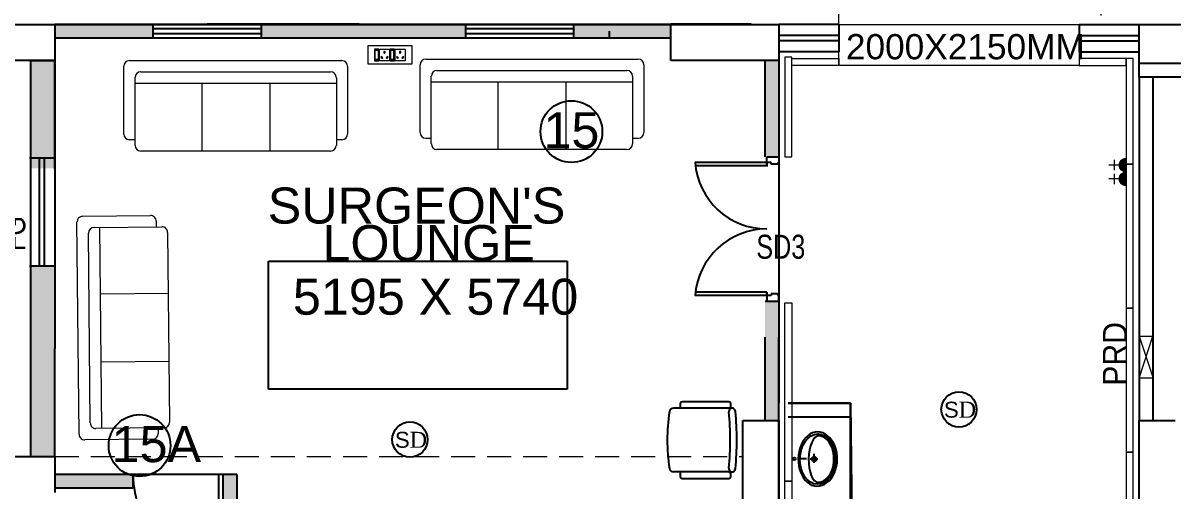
# Model space of a CAD drawing. Extents: x 11369658 to 11598203, y -3946797 to -3787209.
# Drawn here: x 11409837 to 11419415, y -3874586 to -3870695 of the extents above; entities that cross this region are included whole.
import ezdxf

# ---------------------------------------------------------------- set-up
doc = ezdxf.new("R2010")
doc.units = 0
doc.header["$MEASUREMENT"] = 0
doc.header["$PDMODE"] = 35
doc.linetypes.add('HIDDEN', pattern=[0.375, 0.25, -0.125])
doc.layers.get('0').update_dxf_attribs({"linetype": 'CONTINUOUS'})
doc.layers.get('Defpoints').update_dxf_attribs({"color": 251, "linetype": 'CONTINUOUS'})
for name, color, linetype, lineweight in [('0.0', 8, 'CONTINUOUS', 0), ('Dim( Actpl )', 7, 'CONTINUOUS', 5), ('ELE-2NOS OF 6-16 RAW POWER SOCKET', 1, 'CONTINUOUS', 20), ('FA-BELOW SMOKE DERECTOR', 1, 'CONTINUOUS', 25), ('proposed floor pattern', 8, 'CONTINUOUS', 30), ('WALL PANEL', 7, 'CONTINUOUS', 15)]:
    doc.layers.add(name, color=color, linetype=linetype, lineweight=lineweight)
for name, color, linetype in [('BEAM', 251, 'CONTINUOUS'), ('EL', 4, 'CONTINUOUS'), ('HATCH', 251, 'CONTINUOUS'), ('HS', 251, 'CONTINUOUS'), ('PRD', 1, 'CONTINUOUS'), ('SECTION', 251, 'CONTINUOUS'), ('Wall', 251, 'CONTINUOUS')]:
    doc.layers.add(name, color=color, linetype=linetype)
doc.styles.add('ARIAL', font='arial.ttf', dxfattribs={"width": 0.75})
doc.styles.add('PDF Times New Roman', font='times.ttf')
doc.styles.get("Standard").update_dxf_attribs({"font": 'arial.ttf'})
doc.styles.add('sudheer', font='romanc.shx')
doc.dimstyles.new('AEPL1', dxfattribs={"dimtxt": 45, "dimasz": 25, "dimexe": 1.25, "dimexo": 5, "dimtad": 0, "dimdec": 0, "dimtxsty": 'sudheer', "dimcen": 2.5, "dimclrd": 250, "dimclre": 250, "dimclrt": 7, "dimadec": 0, "dimazin": 0, "dimtfac": 1, "dimtdec": 0, "dimtmove": 0, "dimatfit": 3, "dimfxl": 1, "dimlwd": 0, "dimlwe": 0, "dimarcsym": 0})

# ---------------------------------------------------------------- blocks, each defined once
blk = doc.blocks.new('sofa 6')
for p, q in [((-1100, 167), (-1100, 834)), ((-1044, 890), (1044, 890)), ((1100, 834), (1100, 167)), ((-989, 56), (-989, 723)), ((-933, 779), (933, 779)), ((989, 723), (989, 56)), ((-989, 667), (989, 667)), ((-334, 667), (-334, 0)), ((334, 667), (334, 0)), ((-989, 111), (-1044, 111)), ((933, 0), (-933, 0)), ((1044, 111), (989, 111))]:
    blk.add_line(p, q)
for centre, start, end in [((-1044, 834), 90, 180), ((1044, 834), 0, 90), ((-933, 723), 90, 180), ((933, 723), 0, 90), ((-1044, 167), 180, 270), ((1044, 167), 270, 0), ((-933, 56), 180, 270), ((933, 56), 270, 0)]:
    blk.add_arc(centre, 55.6, start, end)
blk = doc.blocks.new('*D48')
at = {"layer": 'Defpoints', "color": 0, "ltscale": 500, "transparency": 16777216}
for p in [(11416632.5, -3869955.3), (11406787.1, -3870445.2), (11416632.5, -3870797.5)]:
    blk.add_point(p, dxfattribs=at)
at = {"layer": 'Dim( Actpl )', "color": 250, "lineweight": 0, "ltscale": 500, "transparency": 16777216}
for p, q in [((11406787.1, -3870440.2), (11406787.1, -3869954)), ((11406812.1, -3869955.3), (11411629.9, -3869955.3)), ((11416607.5, -3869955.3), (11411789.7, -3869955.3)), ((11416632.5, -3870792.5), (11416632.5, -3869954))]:
    blk.add_line(p, q, dxfattribs=at)
at = {"layer": 'Dim( Actpl )', "color": 250, "ltscale": 500, "transparency": 16777216}
for points in [[(11406812.1, -3869951.1), (11406812.1, -3869959.5), (11406787.1, -3869955.3)], [(11416607.5, -3869951.1), (11416607.5, -3869959.5), (11416632.5, -3869955.3)]]:
    blk.add_solid(points, dxfattribs=at)
at = {"layer": 'Dim( Actpl )', "color": 7, "ltscale": 500, "transparency": 16777216, "insert": (11411709.8, -3869955.3), "char_height": 45, "attachment_point": 5, "style": 'sudheer'}
blk.add_mtext('9845', dxfattribs=at)
blk = doc.blocks.new('*D102')
at = {"layer": 'Defpoints', "color": 0, "ltscale": 500, "transparency": 16777216}
for p in [(11421934.9, -3870473.2), (11418817.5, -3870636.2), (11421934.9, -3870706.4)]:
    blk.add_point(p, dxfattribs=at)
at = {"layer": 'Dim( Actpl )', "color": 250, "lineweight": 0, "ltscale": 500, "transparency": 16777216}
for p, q in [((11418817.5, -3870631.2), (11418817.5, -3870471.9)), ((11418842.5, -3870473.2), (11420304.8, -3870473.2)), ((11421909.9, -3870473.2), (11420447.5, -3870473.2)), ((11421934.9, -3870701.4), (11421934.9, -3870471.9))]:
    blk.add_line(p, q, dxfattribs=at)
at = {"layer": 'Dim( Actpl )', "color": 250, "ltscale": 500, "transparency": 16777216}
for points in [[(11418842.5, -3870469), (11418842.5, -3870477.4), (11418817.5, -3870473.2)], [(11421909.9, -3870477.4), (11421909.9, -3870469), (11421934.9, -3870473.2)]]:
    blk.add_solid(points, dxfattribs=at)
at = {"layer": 'Dim( Actpl )', "color": 7, "ltscale": 500, "transparency": 16777216, "insert": (11420376.2, -3870473.2), "char_height": 45, "attachment_point": 5, "style": 'sudheer'}
blk.add_mtext('3117', dxfattribs=at)
blk = doc.blocks.new('6 MODULES RAW POWER')
at = {"layer": 'ELE-2NOS OF 6-16 RAW POWER SOCKET', "color": 1, "ltscale": 300}
for p, q in [((-6.1, 92), (-6.1, 19.7)), ((-6.1, 92), (-6.1, 19.7)), ((19.1, 92), (-6.1, 92)), ((-6.1, 92), (19.1, 92)), ((-4, 84.2), (-4, 27.6)), ((17, 84.2), (-4, 84.2)), ((17, 27.6), (17, 84.2)), ((19.1, 19.7), (19.1, 92)), ((23.3, 92), (86.6, 92)), ((23.3, 19.7), (23.3, 92)), ((86.6, 92), (86.6, 19.7)), ((90.8, 92), (90.8, 19.7)), ((90.8, 92), (90.8, 19.7)), ((116, 92), (90.8, 92)), ((90.8, 92), (116, 92)), ((92.9, 84.2), (92.9, 27.6)), ((113.9, 84.2), (92.9, 84.2)), ((113.9, 27.6), (113.9, 84.2)), ((116, 19.7), (116, 92)), ((120.2, 19.7), (120.2, 92)), ((120.2, 92), (183.6, 92)), ((183.6, 92), (183.6, 19.7)), ((-6.1, 19.7), (19.1, 19.7)), ((-4, 30.1), (17, 30.1)), ((-4, 27.6), (17, 27.6)), ((86.6, 19.7), (23.3, 19.7)), ((90.8, 19.7), (116, 19.7)), ((92.9, 30.1), (113.9, 30.1)), ((92.9, 27.6), (113.9, 27.6)), ((183.6, 19.7), (120.2, 19.7))]:
    blk.add_line(p, q, dxfattribs=at)
blk.add_lwpolyline([(-48.5, 0), (226, 0), (226, 111.7), (-48.5, 111.7)], close=True, dxfattribs=at)
for centre, radius, start, end in [((55, 73.7), 4.93, 307.15837, 232.84163), ((151.9, 73.7), 4.93, 307.15837, 232.84163), ((36.9, 41.8), 4.25, 5.26891, 272.51003), ((40.3, 38.8), 3.43, 202.68381, 75.09514), ((55, 68.8), 3.14, 161.40312, 18.59688), ((69.7, 38.8), 3.43, 104.90486, 337.31619), ((73, 41.8), 4.25, 267.48997, 174.73109), ((133.8, 41.8), 4.25, 5.26891, 272.51003), ((137.2, 38.8), 3.43, 202.68381, 75.09514), ((151.9, 68.8), 3.14, 161.40312, 18.59688), ((166.6, 38.8), 3.43, 104.90486, 337.31619), ((169.9, 41.8), 4.25, 267.48997, 174.73109)]:
    blk.add_arc(centre, radius, start, end, dxfattribs=at)
blk = doc.blocks.new('EL')
at = {"ltscale": 30, "true_color": 0x991b1e}
h = blk.add_hatch(color=244, dxfattribs=at)
h.dxf.hatch_style = 1
h.paths.add_polyline_path([(-50, 0), (50, 0, 1)])
at = {"layer": 'EL', "color": 22, "lineweight": 18}
for p, q in [((-37.5, 87.5), (37.5, 87.5)), ((0, 50), (0, 125)), ((-50, 0), (50, 0))]:
    blk.add_line(p, q, dxfattribs=at)
blk.add_arc((0, 0), 50, 0, 180, dxfattribs=at)
blk = doc.blocks.new('A$C0378139A')
at = {"layer": 'proposed floor pattern', "color": 7, "linetype": 'ByBlock', "lineweight": 15, "ltscale": 100, "xscale": 0.5604414809457731, "yscale": 0.5604414809457731, "zscale": 0.5604414809457731, "rotation": 270}
for p in [(0, 28), (0, -28)]:
    blk.add_blockref('EL', p, dxfattribs=at)
blk = doc.blocks.new('SMOKE DETECTOR')
at = {"layer": 'FA-BELOW SMOKE DERECTOR', "color": 7}
blk.add_circle((931029, -118294), 350, dxfattribs=at)
at = {"layer": 'FA-BELOW SMOKE DERECTOR', "insert": (930730, -118461), "char_height": 316.24, "attachment_point": 7, "style": 'PDF Times New Roman'}
blk.add_mtext('{\\fArial|b0|i0|c0|p34;S}D', dxfattribs=at)

msp = doc.modelspace()

# ---------------------------------------------------------------- hatches: boundary and pattern name
at = {"ltscale": 500}
for points in [[(11416017.5, -3871006.4), (11416132.5, -3871006.4), (11416132.5, -3871811), (11416017.5, -3871811)], [(11416017.5, -3873011), (11416132.5, -3873011), (11416132.5, -3874006.4), (11416017.5, -3874006.4)]]:
    msp.add_hatch(color=8, dxfattribs=at).paths.add_polyline_path(points)
at = {"lineweight": -3, "ltscale": 500}
msp.add_hatch(color=8, dxfattribs=at).paths.add_polyline_path([(11410752.5, -3874456.4), (11410102.5, -3874456.4), (11410102.5, -3874571.4), (11410752.5, -3874571.4)])
h = msp.add_hatch(color=8, dxfattribs=at)
h.paths.add_polyline_path([(11411617.5, -3874456.4), (11411502.5, -3874456.4), (11411502.5, -3876171.4), (11411617.5, -3876171.4)])
h.paths.add_polyline_path([(11411617.5, -3876286.4), (11411502.5, -3876286.4), (11411502.5, -3877871.4), (11411617.5, -3877871.4)])
at = {"layer": 'HS', "lineweight": -3, "ltscale": 500}
h = msp.add_hatch(color=8, dxfattribs=at)
h.dxf.hatch_style = 1
h.paths.add_polyline_path([(11410920, -3870706.4), (11410102.5, -3870706.4), (11410102.5, -3870821.4), (11410920, -3870821.4)])
h.paths.add_polyline_path([(11414423, -3870706.4), (11414423, -3870821.4), (11415232.5, -3870821.4), (11415232.5, -3870706.4)])
h.paths.add_polyline_path([(11411820, -3870821.4), (11413523, -3870821.4), (11413523, -3870706.4), (11411820, -3870706.4)])
h = msp.add_hatch(color=8, dxfattribs=at)
h.dxf.hatch_style = 1
h.paths.add_polyline_path([(11410102.5, -3871006.4), (11409902.5, -3871006.4), (11409902.5, -3871906.4), (11410102.5, -3871906.4)])
h.paths.add_polyline_path([(11410102.5, -3872721.4), (11409902.5, -3872721.4), (11409902.5, -3874306.4), (11410102.5, -3874306.4)])

# ---------------------------------------------------------------- linework, layer by layer
at = {"color": 8, "lineweight": 25, "ltscale": 500}
for p, q in [((11397222.4, -3870706.4), (11415902.5, -3870706.4)), ((11409202.5, -3870706.4), (11410102.5, -3870706.4)), ((11410102.5, -3870706.4), (11410102.5, -3872656.4)), ((11410920, -3870703.4), (11410920, -3870821.4)), ((11411820, -3870743.9), (11410920, -3870743.9)), ((11412637.5, -3870703.4), (11411370, -3870703.4)), ((11411820, -3870703.4), (11411820, -3870821.4)), ((11414423, -3870743.9), (11413523, -3870743.9)), ((11414423, -3870706.4), (11414423, -3870821.4)), ((11414723, -3870821.4), (11414723, -3870763.9)), ((11415232.5, -3871006.4), (11415232.5, -3870706.4)), ((11415232.5, -3870706.4), (11416132.5, -3870706.4)), ((11415902.5, -3870706.4), (11416132.5, -3870706.4)), ((11416132.5, -3870706.4), (11416132.5, -3871006.4)), ((11416132.5, -3870706.4), (11416132.5, -3873863.3)), ((11419132.5, -3871146.4), (11419132.5, -3870706.4)), ((11419132.5, -3870706.4), (11419919.9, -3870706.4)), ((11411820, -3870783.9), (11410920, -3870783.9)), ((11414423, -3870783.9), (11413523, -3870783.9)), ((11410102.5, -3871006.4), (11409202.5, -3871006.4)), ((11416132.5, -3871006.4), (11415232.5, -3871006.4)), ((11410095.2, -3871821.4), (11409892.3, -3871821.4)), ((11410095.2, -3872721.4), (11409892.3, -3872721.4)), ((11416209.6, -3873863.3), (11416729.6, -3873863.3)), ((11416729.6, -3873863.3), (11416759.6, -3876458.3)), ((11415832.5, -3874906.4), (11415832.5, -3874006.4)), ((11415832.5, -3874006.4), (11416132.5, -3874006.4)), ((11416132.5, -3874006.4), (11416132.5, -3874906.4)), ((11419132.5, -3874906.4), (11419132.5, -3874006.4)), ((11419132.5, -3874006.4), (11419432.5, -3874006.4)), ((11409202.5, -3874306.4), (11410102.5, -3874306.4)), ((11410102.5, -3874306.4), (11410102.5, -3874606.4))]:
    msp.add_line(p, q, dxfattribs=at)
at = {"color": 8, "lineweight": 25}
for p, q in [((11415232.5, -3870706.4), (11410102.5, -3870706.4)), ((11413052.5, -3870706.4), (11410457.5, -3870706.4)), ((11413523, -3870706.4), (11413523, -3870821.4)), ((11415902.5, -3870703.4), (11415232.5, -3870703.4)), ((11416632.5, -3870706.4), (11416632.5, -3870936.4)), ((11418632.5, -3870706.4), (11418632.5, -3870936.4)), ((11415232.5, -3870821.4), (11410102.5, -3870821.4)), ((11416632.5, -3870798.4), (11416132.5, -3870798.4)), ((11416632.5, -3870844.4), (11416132.5, -3870844.4)), ((11418632.5, -3870798.4), (11419132.5, -3870798.4)), ((11418632.5, -3870844.4), (11419132.5, -3870844.4)), ((11416632.5, -3870936.4), (11416132.5, -3870936.4)), ((11418632.5, -3870936.4), (11419132.5, -3870936.4)), ((11409902.5, -3874306.4), (11409902.5, -3871006.4)), ((11409902.5, -3871006.4), (11410102.5, -3871006.4)), ((11410102.5, -3871906.4), (11410102.5, -3871006.4)), ((11416017.5, -3871811), (11416017.5, -3871006.4)), ((11419132.5, -3871146.4), (11419132.5, -3874006.4)), ((11419247.5, -3871146.4), (11419247.5, -3874006.4)), ((11416032.5, -3871811), (11416132.5, -3871811)), ((11416032.5, -3871856), (11416032.5, -3871811)), ((11416032.5, -3871811), (11416132.5, -3871811)), ((11416132.5, -3871811), (11416132.5, -3871856)), ((11409975.2, -3872721.4), (11409975.2, -3871821.4)), ((11410015.2, -3872721.4), (11410015.2, -3871821.4)), ((11410102.5, -3871906.4), (11410102.5, -3873406.4)), ((11416032.5, -3871856), (11415432.5, -3871856)), ((11416032.5, -3871886), (11415433.2, -3871886)), ((11416067.5, -3871856), (11416032.5, -3871856)), ((11416032.5, -3871856), (11416032.5, -3871891)), ((11416032.5, -3871886), (11416032.5, -3871856)), ((11416067.5, -3871871), (11416067.5, -3871856)), ((11416117.5, -3871871), (11416067.5, -3871871)), ((11416117.5, -3871871), (11416117.5, -3871868.5)), ((11416132.5, -3871856), (11416130, -3871856)), ((11411883.4, -3873744.4), (11411883.4, -3872678.4)), ((11411883.4, -3872678.4), (11414370.7, -3872678.4)), ((11414370.7, -3872678.4), (11414370.7, -3873744.4)), ((11416032.5, -3872966), (11415432.5, -3872966)), ((11416032.5, -3872936), (11415433.2, -3872936)), ((11416032.5, -3872966), (11416032.5, -3872936)), ((11416032.5, -3872936), (11416032.5, -3872966)), ((11416067.5, -3872966), (11416032.5, -3872966)), ((11416032.5, -3872966), (11416032.5, -3873011)), ((11416067.5, -3872951), (11416067.5, -3872966)), ((11416117.5, -3872951), (11416067.5, -3872951)), ((11416117.5, -3872951), (11416117.5, -3872953.5)), ((11416132.5, -3872966), (11416130, -3872966)), ((11416132.5, -3873011), (11416132.5, -3872966)), ((11416017.5, -3873011), (11416132.5, -3873011)), ((11416032.5, -3873011), (11416132.5, -3873011)), ((11416017.5, -3874006.4), (11416017.5, -3873311)), ((11416132.5, -3874667.9), (11416132.5, -3873311)), ((11410102.5, -3874306.4), (11410102.5, -3873406.4)), ((11414370.7, -3873744.4), (11411883.4, -3873744.4)), ((11415717, -3873904.7), (11415256.2, -3873904.7)), ((11415311.4, -3873864.7), (11415311.4, -3873904.7)), ((11415717, -3873849.7), (11415326.4, -3873849.7)), ((11415732, -3873889.7), (11415732, -3873864.7)), ((11416729.6, -3873863.3), (11416209.6, -3873863.3)), ((11416729.6, -3873978.3), (11416729.6, -3873863.3)), ((11416729.6, -3873978.3), (11416209.6, -3873978.3)), ((11416729.6, -3876343.3, 252.6), (11416729.6, -3873978.3, 252.6)), ((11409902.5, -3874306.4), (11410102.5, -3874306.4)), ((11416425.2, -3874359.9, 252.6), (11416426.3, -3874282.9, 252.6)), ((11416363.9, -3874326.9, 252.6), (11416315.1, -3874326.3, 252.6)), ((11416457.1, -3874328.2, 252.6), (11416393.6, -3874327.3, 252.6)), ((11411617.5, -3874456.4), (11410102.5, -3874456.4)), ((11410752.5, -3874456.4), (11410752.5, -3874571.4)), ((11411465, -3874456.4), (11411465, -3875205.4)), ((11411502.5, -3874456.4), (11411502.5, -3876171.4)), ((11411617.5, -3874456.4), (11411617.5, -3876171.4)), ((11415717, -3874434.7), (11415256.2, -3874434.7)), ((11415311.4, -3874434.7), (11415311.4, -3874474.7)), ((11415326.4, -3874489.7), (11415717, -3874489.7)), ((11415732, -3874474.7), (11415732, -3874449.7)), ((11410752.5, -3874571.4), (11410102.5, -3874571.4))]:
    msp.add_line(p, q, dxfattribs=at)
at = {"color": 8, "lineweight": -3, "ltscale": 500}
for centre in [(11414404.7, -3871599.7), (11410808.2, -3874215.1)]:
    msp.add_circle(centre, 257.3, dxfattribs=at)
at = {"color": 8}
for centre, radius in [((11416426.5, -3874327.6, 252.6), 20), ((11416259.3, -3874326.6, 252.6), 11.7), ((11416426.9, -3874327.6, 252.6), 15.1)]:
    msp.add_circle(centre, radius, dxfattribs=at)
for centre, radius, start, end in [((11416032.5, -3871811), 600, 184.30122, 270), ((11416117.5, -3871856), 12.5, 270, 0), ((11416117.5, -3872966), 12.5, 0, 90), ((11415256.2, -3873939.7), 35, 90, 170.65572), ((11415326.4, -3873864.7), 15, 90, 180), ((11415742.9, -3873931.9), 27.5, 0, 190.8492), ((11415717, -3873864.7), 15, 0, 90), ((11415717, -3873889.7), 15, 270, 0), ((11415720.6, -3873921.3), 17, 54.80931, 102.49812), ((11416654, -3874169.7), 1451.5, 170.65572, 189.34428), ((11413379.1, -3874169.7), 2348.3, 354.31554, 5.68446), ((11413434.1, -3874169.7), 2348.3, 354.18868, 5.81132), ((11415256.2, -3874399.7), 35, 189.34428, 270), ((11415742.9, -3874407.5), 27.5, 169.1508, 0), ((11411502.5, -3874456.4), 750, 180, 270), ((11415326.4, -3874474.7), 15, 180, 270), ((11415720.6, -3874418.1), 17, 257.50188, 305.19069), ((11415717, -3874449.7), 15, 0, 90), ((11415717, -3874474.7), 15, 270, 0)]:
    msp.add_arc(centre, radius, start, end, dxfattribs=at)
for centre, major_axis, ratio, start_param, end_param in [((11416032.5, -3873011), (-424.3, 424.3), 1, -0.785398, 0.710538), ((11416452, -3874327.6, 252.6), (3, 225.5), 0.697887, 0, 3.141593), ((11416452, -3874327.6, 252.6), (-3, -225.5), 0.741742, 0, 3.141593), ((11416461.8, -3874327.7, 252.6), (-2.6, -193.5), 0.422305, 3.141593, 6.283185), ((11416461.8, -3874327.7, 252.6), (-2.6, -193.5), 0.670922, 0, 3.141593)]:
    msp.add_ellipse(centre, major_axis=major_axis, ratio=ratio, start_param=start_param, end_param=end_param, dxfattribs=at)
msp.add_ellipse((11416455.7, -3874328.2, 252.6), major_axis=(-2.8, -210), ratio=0.701289, dxfattribs=at)
at = {"layer": 'BEAM', "color": 8, "linetype": 'HIDDEN', "lineweight": 18, "ltscale": 800}
msp.add_line((11410102.5, -3874306.4), (11415832.5, -3874306.4), dxfattribs=at)
at = {"layer": 'Dim( Actpl )', "ltscale": 500}
msp.add_lwpolyline([(11416632.5, -3870706.4), (11418632.5, -3870706.4), (11418632.5, -3871048.4), (11416632.5, -3871048.4)], close=True, dxfattribs=at)
at = {"layer": 'HATCH', "color": 8, "ltscale": 500}
for p, q in [((11422049.9, -3871031.4), (11419132.5, -3871031.4)), ((11419919.9, -3871146.4), (11419132.5, -3871146.4))]:
    msp.add_line(p, q, dxfattribs=at)
at = {"layer": 'PRD', "color": 8, "lineweight": 15, "ltscale": 500}
msp.add_lwpolyline([(11419132.5, -3873654.3), (11419132.5, -3873304.3), (11419247.5, -3873304.3), (11419247.5, -3873654.3)], close=True, dxfattribs=at)
for points in [[(11419133.5, -3873654.3), (11419247.5, -3873304.3)], [(11419133.6, -3873304.3), (11419248.6, -3873654.3)]]:
    msp.add_lwpolyline(points, dxfattribs=at)
at = {"layer": 'SECTION', "ltscale": 500}
for p, q in [((11416632.5, -3870706.4), (11416132.5, -3870706.4)), ((11418632.5, -3870706.4), (11419132.5, -3870706.4))]:
    msp.add_line(p, q, dxfattribs=at)
at = {"layer": 'WALL PANEL', "color": 150, "lineweight": 15}
for points in [[(11416239.6, -3870979.9), (11416182.5, -3870979.9), (11416182.5, -3871811), (11416239.6, -3871811)], [(11419082.5, -3870991.2), (11419025.3, -3870991.2), (11419025.3, -3871871.4), (11419082.5, -3871871.4)], [(11419082.5, -3871871.4), (11419025.3, -3871871.4), (11419025.3, -3873071.4), (11419082.5, -3873071.4)], [(11416239.6, -3874511), (11416182.5, -3874511), (11416182.5, -3873026.9), (11416239.6, -3873026.9)], [(11419082.5, -3873071.4), (11419025.3, -3873071.4), (11419025.3, -3874271.4), (11419082.5, -3874271.4)], [(11419082.5, -3874271.4), (11419025.3, -3874271.4), (11419025.3, -3875179.4), (11419082.5, -3875179.4)], [(11416239.6, -3875711), (11416182.5, -3875711), (11416182.5, -3874511), (11416239.6, -3874511)]]:
    msp.add_lwpolyline(points, close=True, dxfattribs=at)
for points in [[(11416632.5, -3870991.2), (11416632.5, -3871048.4), (11416239.6, -3871048.4), (11416239.6, -3870991.2), (11416632.5, -3870991.2)], [(11418632.5, -3870991.2), (11418632.5, -3871048.4), (11419025.3, -3871048.4), (11419025.3, -3870991.2), (11418632.5, -3870991.2)]]:
    msp.add_lwpolyline(points, dxfattribs=at)

# ---------------------------------------------------------------- block references
at = {"layer": '0.0', "xscale": 0.8474645360422393, "yscale": 0.8474645360422393, "zscale": 0.8474645360422393}
for p in [(11411608.9, -3871761.8), (11414076, -3871750.1)]:
    msp.add_blockref('sofa 6', p, dxfattribs=at)
at = {"layer": '0.0', "xscale": 0.8474645360422393, "yscale": 0.8474645360422393, "zscale": 0.8474645360422393, "rotation": 90.55601151778514}
msp.add_blockref('sofa 6', (11411049.7, -3873229.6), dxfattribs=at)
at = {"layer": 'ELE-2NOS OF 6-16 RAW POWER SOCKET', "xscale": 1.34228755900615, "yscale": 1.34228755900615, "zscale": 1.34228755900615}
msp.add_blockref('6 MODULES RAW POWER', (11412774.3, -3871036.4), dxfattribs=at)
at = {"layer": 'FA-BELOW SMOKE DERECTOR', "color": 6, "xscale": 0.4201363174152561, "yscale": 0.4201363174152561, "zscale": 0.4201363174152561}
for p in [(11026473.5, -3824214.8), (11021901, -3824465.8)]:
    msp.add_blockref('SMOKE DETECTOR', p, dxfattribs=at)
at = {"layer": 'Wall', "color": 2, "xscale": -2.056706882191938, "yscale": 2.056706882191938, "zscale": 2.056706882191938}
msp.add_blockref('A$C0378139A', (11419025.3, -3871936.4), dxfattribs=at)

# ---------------------------------------------------------------- texts
at = {"color": 7, "lineweight": 20}
msp.add_text('2000X2150MM', height=210, dxfattribs=at).set_placement((11416690.8, -3870997.4))
at = {"color": 8, "lineweight": 20}
for s, p in [('15', (11414171.6, -3871738)), ("SURGEON'S", (11411875.9, -3872365.8)), ('LOUNGE', (11412330.9, -3872678.4)), ('5195 X 5740', (11412084.9, -3873124.9)), ('15A', (11410575.1, -3874353.3))]:
    msp.add_text(s, height=300, dxfattribs=at).set_placement(p)
at = {"color": 8, "lineweight": 20, "style": 'ARIAL', "width": 0.75}
msp.add_text('FG', height=200, rotation=90, dxfattribs=at).set_placement((11409857.4, -3872595.8))
msp.add_text('SD3', height=200, dxfattribs=at).set_placement((11415944.7, -3872659.2))
at = {"color": 8, "lineweight": 20, "width": 0.9}
msp.add_text('PRD', height=200, rotation=90, dxfattribs=at).set_placement((11419030.8, -3873717))

# ---------------------------------------------------------------- dimensions: what is measured, and where the dimension line sits
at = {"layer": 'Dim( Actpl )', "ltscale": 500}
for base, p1, p2, picture, middle in [((11416632.5, -3869955.3), (11406787.1, -3870445.2), (11416632.5, -3870797.5), '*D48', (11411709.8, -3869955.3)), ((11421934.9, -3870473.2), (11418817.5, -3870636.2), (11421934.9, -3870706.4), '*D102', (11420376.2, -3870473.2))]:
    dim = msp.add_linear_dim(base=base, p1=p1, p2=p2, dimstyle='AEPL1', dxfattribs=at)
    dim.commit()
    dim.dimension.update_dxf_attribs({"geometry": picture, "text_midpoint": middle})

doc.saveas('drawing.dxf')
